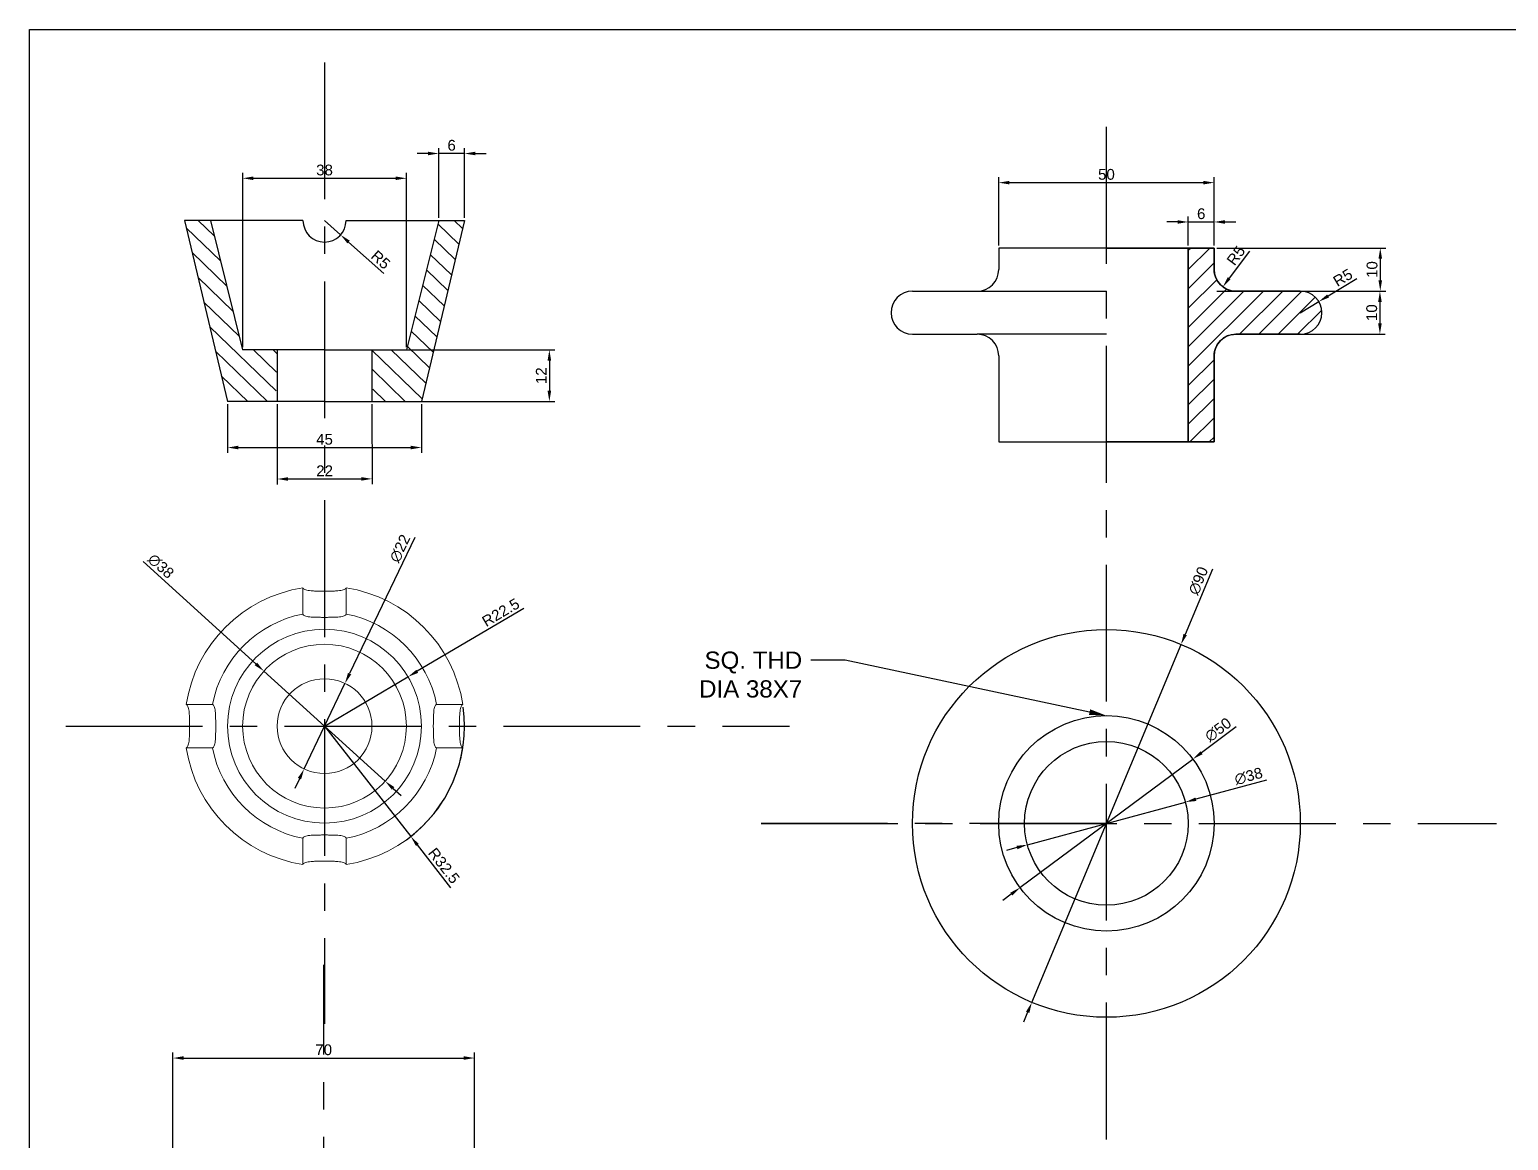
# Model space of a CAD drawing. Header units: millimetres. Extents: x 106 to 1752, y 2210 to 4162.
# Drawn here: x 105.9 to 449.1, y 3903.9 to 4161.7 of the extents above; entities that cross this region are included whole.
import ezdxf
from ezdxf import colors
from ezdxf.entities.mleader import LeaderData, LeaderLine
from ezdxf.math import Vec2, Vec3

# ---------------------------------------------------------------- set-up
doc = ezdxf.new("R2010")
doc.units = ezdxf.units.MM
doc.linetypes.add('CENTER', pattern=[50.8, 31.75, -6.35, 6.35, -6.35])
for name, color, linetype in [('centre', 30, 'CENTER'), ('DIM', 8, 'Continuous'), ('Hatch', 254, 'Continuous')]:
    doc.layers.add(name, color=color, linetype=linetype)
doc.styles.get("Standard").update_dxf_attribs({"font": 'arial.ttf'})
doc.dimstyles.new('ISO-25', dxfattribs={"dimtxt": 2.5, "dimasz": 2.5, "dimexe": 1.25, "dimexo": 0.625, "dimtad": 1, "dimdsep": 46, "dimtxsty": 'Standard', "dimcen": 2.5, "dimadec": 0, "dimazin": 0, "dimtfac": 1, "dimtmove": 0, "dimatfit": 3, "dimfxl": 1, "dimarcsym": 0})

# ---------------------------------------------------------------- blocks, each defined once
blk = doc.blocks.new('*D10')
at = {"layer": 'Defpoints', "color": 0, "transparency": 16777216}
for p in [(385.84, 4105.96), (382.85, 4101.95)]:
    blk.add_point(p, dxfattribs=at)
at = {"layer": 'DIM', "color": 0, "lineweight": -2, "transparency": 16777216}
blk.add_line((389.01, 4110.21), (384.35, 4103.95), dxfattribs=at)
at = {"layer": 'DIM', "color": 0, "transparency": 16777216}
blk.add_solid([(384.01, 4104.2), (384.68, 4103.7), (382.85, 4101.95)], dxfattribs=at)
at = {"layer": 'DIM', "color": 0, "transparency": 16777216, "insert": (385.91, 4109.21), "char_height": 2.5, "attachment_point": 5, "rotation": 53.3102}
blk.add_mtext('R5', dxfattribs=at)
blk = doc.blocks.new('*D11')
at = {"layer": 'Defpoints', "color": 0, "transparency": 16777216}
for p in [(405.13, 4098.53), (400.84, 4095.96)]:
    blk.add_point(p, dxfattribs=at)
at = {"layer": 'DIM', "color": 0, "lineweight": -2, "transparency": 16777216}
for p, q in [((413.96, 4103.82), (407.27, 4099.81)), ((400.84, 4095.96), (405.13, 4098.53))]:
    blk.add_line(p, q, dxfattribs=at)
at = {"layer": 'DIM', "color": 0, "transparency": 16777216}
blk.add_solid([(407.06, 4100.17), (407.49, 4099.46), (405.13, 4098.53)], dxfattribs=at)
at = {"layer": 'DIM', "color": 0, "transparency": 16777216, "insert": (410.72, 4104.09), "char_height": 2.5, "attachment_point": 5, "rotation": 30.9492}
blk.add_mtext('R5', dxfattribs=at)
blk = doc.blocks.new('*D12')
at = {"layer": 'Defpoints', "color": 0, "transparency": 16777216}
for p in [(380.84, 4126.13), (330.84, 4110.96), (380.84, 4110.96)]:
    blk.add_point(p, dxfattribs=at)
at = {"layer": 'DIM', "color": 0, "lineweight": -2, "transparency": 16777216}
for p, q in [((330.84, 4111.58), (330.84, 4127.38)), ((333.34, 4126.13), (378.34, 4126.13)), ((380.84, 4111.58), (380.84, 4127.38))]:
    blk.add_line(p, q, dxfattribs=at)
at = {"layer": 'DIM', "color": 0, "transparency": 16777216}
for points in [[(333.34, 4126.55), (333.34, 4125.72), (330.84, 4126.13)], [(378.34, 4126.55), (378.34, 4125.72), (380.84, 4126.13)]]:
    blk.add_solid(points, dxfattribs=at)
at = {"layer": 'DIM', "color": 0, "transparency": 16777216, "insert": (355.84, 4128.04), "char_height": 2.5, "attachment_point": 5}
blk.add_mtext('50', dxfattribs=at)
blk = doc.blocks.new('*D13')
at = {"layer": 'Defpoints', "color": 0, "transparency": 16777216}
for p in [(380.84, 4117.01), (374.84, 4110.96), (380.84, 4110.96)]:
    blk.add_point(p, dxfattribs=at)
at = {"layer": 'DIM', "color": 0, "lineweight": -2, "transparency": 16777216}
for p, q in [((372.34, 4117.01), (369.84, 4117.01)), ((374.84, 4111.58), (374.84, 4118.26)), ((374.84, 4117.01), (380.84, 4117.01)), ((380.84, 4111.58), (380.84, 4118.26)), ((383.34, 4117.01), (385.84, 4117.01))]:
    blk.add_line(p, q, dxfattribs=at)
at = {"layer": 'DIM', "color": 0, "transparency": 16777216}
for points in [[(372.34, 4117.42), (372.34, 4116.59), (374.84, 4117.01)], [(383.34, 4117.42), (383.34, 4116.59), (380.84, 4117.01)]]:
    blk.add_solid(points, dxfattribs=at)
at = {"layer": 'DIM', "color": 0, "transparency": 16777216, "insert": (377.84, 4118.91), "char_height": 2.5, "attachment_point": 5}
blk.add_mtext('6', dxfattribs=at)
blk = doc.blocks.new('*D14')
at = {"layer": 'Defpoints', "color": 0, "transparency": 16777216}
for p in [(380.84, 4110.96), (380.84, 4100.96), (419.4, 4100.96)]:
    blk.add_point(p, dxfattribs=at)
at = {"layer": 'DIM', "color": 0, "lineweight": -2, "transparency": 16777216}
for p, q in [((381.47, 4110.96), (420.65, 4110.96)), ((419.4, 4108.46), (419.4, 4103.46)), ((381.47, 4100.96), (420.65, 4100.96))]:
    blk.add_line(p, q, dxfattribs=at)
at = {"layer": 'DIM', "color": 0, "transparency": 16777216}
for points in [[(418.98, 4108.46), (419.81, 4108.46), (419.4, 4110.96)], [(418.98, 4103.46), (419.81, 4103.46), (419.4, 4100.96)]]:
    blk.add_solid(points, dxfattribs=at)
at = {"layer": 'DIM', "color": 0, "transparency": 16777216, "insert": (417.5, 4105.96), "char_height": 2.5, "attachment_point": 5, "rotation": 90}
blk.add_mtext('10', dxfattribs=at)
blk = doc.blocks.new('*D15')
at = {"layer": 'Defpoints', "color": 0, "transparency": 16777216}
for p in [(385.84, 4100.96), (385.84, 4090.96), (419.32, 4090.96)]:
    blk.add_point(p, dxfattribs=at)
at = {"layer": 'DIM', "color": 0, "lineweight": -2, "transparency": 16777216}
for p, q in [((386.47, 4100.96), (420.57, 4100.96)), ((419.32, 4098.46), (419.32, 4093.46)), ((386.47, 4090.96), (420.57, 4090.96))]:
    blk.add_line(p, q, dxfattribs=at)
at = {"layer": 'DIM', "color": 0, "transparency": 16777216}
for points in [[(418.9, 4098.46), (419.73, 4098.46), (419.32, 4100.96)], [(418.9, 4093.46), (419.73, 4093.46), (419.32, 4090.96)]]:
    blk.add_solid(points, dxfattribs=at)
at = {"layer": 'DIM', "color": 0, "transparency": 16777216, "insert": (417.42, 4095.96), "char_height": 2.5, "attachment_point": 5, "rotation": 90}
blk.add_mtext('10', dxfattribs=at)
blk = doc.blocks.new('*D16')
at = {"layer": 'Defpoints', "color": 0, "transparency": 16777216}
for p in [(373.16, 4018.98), (338.53, 3935.91)]:
    blk.add_point(p, dxfattribs=at)
at = {"layer": 'DIM', "color": 0, "lineweight": -2, "transparency": 16777216}
for p, q in [((380.45, 4036.47), (374.12, 4021.28)), ((338.53, 3935.91), (373.16, 4018.98)), ((337.56, 3933.6), (336.6, 3931.29))]:
    blk.add_line(p, q, dxfattribs=at)
at = {"layer": 'DIM', "color": 0, "transparency": 16777216}
for points in [[(373.74, 4021.44), (374.51, 4021.12), (373.16, 4018.98)], [(337.18, 3933.76), (337.95, 3933.44), (338.53, 3935.91)]]:
    blk.add_solid(points, dxfattribs=at)
at = {"layer": 'DIM', "color": 0, "transparency": 16777216, "insert": (377.18, 4033.75), "char_height": 2.5, "attachment_point": 5, "rotation": 67.368}
blk.add_mtext('∅90', dxfattribs=at)
blk = doc.blocks.new('*D17')
at = {"layer": 'Defpoints', "color": 0, "transparency": 16777216}
for p in [(375.91, 3992.35), (335.78, 3962.53)]:
    blk.add_point(p, dxfattribs=at)
at = {"layer": 'DIM', "color": 0, "lineweight": -2, "transparency": 16777216}
for p, q in [((385.98, 3999.83), (377.92, 3993.84)), ((335.78, 3962.53), (375.91, 3992.35)), ((333.77, 3961.04), (331.76, 3959.55))]:
    blk.add_line(p, q, dxfattribs=at)
at = {"layer": 'DIM', "color": 0, "transparency": 16777216}
for points in [[(377.67, 3994.18), (378.16, 3993.51), (375.91, 3992.35)], [(333.52, 3961.37), (334.02, 3960.71), (335.78, 3962.53)]]:
    blk.add_solid(points, dxfattribs=at)
at = {"layer": 'DIM', "color": 0, "transparency": 16777216, "insert": (381.77, 3999.17), "char_height": 2.5, "attachment_point": 5, "rotation": 36.6152}
blk.add_mtext('∅50', dxfattribs=at)
blk = doc.blocks.new('*D18')
at = {"layer": 'Defpoints', "color": 0, "transparency": 16777216}
for p in [(374.19, 3982.39), (337.5, 3972.49)]:
    blk.add_point(p, dxfattribs=at)
at = {"layer": 'DIM', "color": 0, "lineweight": -2, "transparency": 16777216}
for p, q in [((392.99, 3987.46), (376.6, 3983.04)), ((337.5, 3972.49), (374.19, 3982.39)), ((335.08, 3971.84), (332.67, 3971.19))]:
    blk.add_line(p, q, dxfattribs=at)
at = {"layer": 'DIM', "color": 0, "transparency": 16777216}
for points in [[(376.49, 3983.44), (376.71, 3982.64), (374.19, 3982.39)], [(334.98, 3972.24), (335.19, 3971.44), (337.5, 3972.49)]]:
    blk.add_solid(points, dxfattribs=at)
at = {"layer": 'DIM', "color": 0, "transparency": 16777216, "insert": (388.83, 3988.38), "char_height": 2.5, "attachment_point": 5, "rotation": 15.0981}
blk.add_mtext('∅38', dxfattribs=at)
blk = doc.blocks.new('*D22')
at = {"layer": 'Defpoints', "color": 0, "transparency": 16777216}
for p in [(209.18, 3922.99), (139.18, 3860.59), (209.18, 3860.59)]:
    blk.add_point(p, dxfattribs=at)
at = {"layer": 'DIM', "color": 0, "lineweight": -2, "transparency": 16777216}
for p, q in [((139.18, 3861.22), (139.18, 3924.24)), ((209.18, 3861.22), (209.18, 3924.24)), ((141.68, 3922.99), (206.68, 3922.99))]:
    blk.add_line(p, q, dxfattribs=at)
at = {"layer": 'DIM', "color": 0, "transparency": 16777216}
for points in [[(141.68, 3923.41), (141.68, 3922.58), (139.18, 3922.99)], [(206.68, 3923.41), (206.68, 3922.58), (209.18, 3922.99)]]:
    blk.add_solid(points, dxfattribs=at)
at = {"layer": 'DIM', "color": 0, "transparency": 16777216, "insert": (174.18, 3924.9), "char_height": 2.5, "attachment_point": 5}
blk.add_mtext('70', dxfattribs=at)
blk = doc.blocks.new('*D27')
at = {"layer": 'Defpoints', "color": 0, "transparency": 16777216}
for p in [(185.37, 4087.33), (185.37, 4075.33), (226.55, 4075.33)]:
    blk.add_point(p, dxfattribs=at)
at = {"layer": 'DIM', "color": 0, "lineweight": -2, "transparency": 16777216}
for p, q in [((185.99, 4087.33), (227.8, 4087.33)), ((226.55, 4084.83), (226.55, 4077.83)), ((185.99, 4075.33), (227.8, 4075.33))]:
    blk.add_line(p, q, dxfattribs=at)
at = {"layer": 'DIM', "color": 0, "transparency": 16777216}
for points in [[(226.13, 4084.83), (226.97, 4084.83), (226.55, 4087.33)], [(226.13, 4077.83), (226.97, 4077.83), (226.55, 4075.33)]]:
    blk.add_solid(points, dxfattribs=at)
at = {"layer": 'DIM', "color": 0, "transparency": 16777216, "insert": (224.67, 4081.33), "char_height": 2.5, "attachment_point": 5, "rotation": 90}
blk.add_mtext('12', dxfattribs=at)
blk = doc.blocks.new('*D28')
at = {"layer": 'Defpoints', "color": 0, "transparency": 16777216}
for p in [(151.87, 4075.35), (196.87, 4075.35), (196.87, 4064.66)]:
    blk.add_point(p, dxfattribs=at)
at = {"layer": 'DIM', "color": 0, "lineweight": -2, "transparency": 16777216}
for p, q in [((151.87, 4074.73), (151.87, 4063.41)), ((196.87, 4074.73), (196.87, 4063.41)), ((154.37, 4064.66), (194.37, 4064.66))]:
    blk.add_line(p, q, dxfattribs=at)
at = {"layer": 'DIM', "color": 0, "transparency": 16777216}
for points in [[(154.37, 4065.08), (154.37, 4064.25), (151.87, 4064.66)], [(194.37, 4065.08), (194.37, 4064.25), (196.87, 4064.66)]]:
    blk.add_solid(points, dxfattribs=at)
at = {"layer": 'DIM', "color": 0, "transparency": 16777216, "insert": (174.37, 4066.56), "char_height": 2.5, "attachment_point": 5}
blk.add_mtext('45', dxfattribs=at)
blk = doc.blocks.new('*D29')
at = {"layer": 'Defpoints', "color": 0, "transparency": 16777216}
for p in [(163.37, 4075.33), (185.37, 4075.35), (185.39, 4057.39)]:
    blk.add_point(p, dxfattribs=at)
at = {"layer": 'DIM', "color": 0, "lineweight": -2, "transparency": 16777216}
for p, q in [((163.37, 4074.7), (163.39, 4056.11)), ((185.37, 4074.73), (185.39, 4056.14)), ((165.89, 4057.37), (182.89, 4057.39))]:
    blk.add_line(p, q, dxfattribs=at)
at = {"layer": 'DIM', "color": 0, "transparency": 16777216}
for points in [[(165.89, 4057.78), (165.89, 4056.95), (163.39, 4057.36)], [(182.89, 4057.8), (182.89, 4056.97), (185.39, 4057.39)]]:
    blk.add_solid(points, dxfattribs=at)
at = {"layer": 'DIM', "color": 0, "transparency": 16777216, "insert": (174.39, 4059.26), "char_height": 2.5, "attachment_point": 5, "rotation": 0.0662}
blk.add_mtext('22', dxfattribs=at)
blk = doc.blocks.new('*D34')
at = {"layer": 'Defpoints', "color": 0, "transparency": 16777216}
for p in [(193.37, 4127.14), (155.37, 4087.31), (193.37, 4087.33)]:
    blk.add_point(p, dxfattribs=at)
at = {"layer": 'DIM', "color": 0, "lineweight": -2, "transparency": 16777216}
for p, q in [((155.37, 4087.93), (155.37, 4128.39)), ((157.87, 4127.14), (190.87, 4127.14)), ((193.37, 4087.95), (193.37, 4128.39))]:
    blk.add_line(p, q, dxfattribs=at)
at = {"layer": 'DIM', "color": 0, "transparency": 16777216}
for points in [[(157.87, 4127.56), (157.87, 4126.73), (155.37, 4127.14)], [(190.87, 4127.56), (190.87, 4126.73), (193.37, 4127.14)]]:
    blk.add_solid(points, dxfattribs=at)
at = {"layer": 'DIM', "color": 0, "transparency": 16777216, "insert": (174.37, 4129.05), "char_height": 2.5, "attachment_point": 5}
blk.add_mtext('38', dxfattribs=at)
blk = doc.blocks.new('*D35')
at = {"layer": 'Defpoints', "color": 0, "transparency": 16777216}
for p in [(174.37, 4117.35), (178.1, 4114.02)]:
    blk.add_point(p, dxfattribs=at)
at = {"layer": 'DIM', "color": 0, "lineweight": -2, "transparency": 16777216}
for p, q in [((174.37, 4117.35), (178.1, 4114.02)), ((188.12, 4105.05), (179.96, 4112.35))]:
    blk.add_line(p, q, dxfattribs=at)
at = {"layer": 'DIM', "color": 0, "transparency": 16777216}
blk.add_solid([(180.24, 4112.66), (179.68, 4112.04), (178.1, 4114.02)], dxfattribs=at)
at = {"layer": 'DIM', "color": 0, "transparency": 16777216, "insert": (187.41, 4108.23), "char_height": 2.5, "attachment_point": 5, "rotation": 318.1904}
blk.add_mtext('R5', dxfattribs=at)
blk = doc.blocks.new('*D36')
at = {"layer": 'Defpoints', "color": 0, "transparency": 16777216}
for p in [(200.87, 4132.89), (200.87, 4117.35), (206.87, 4117.35)]:
    blk.add_point(p, dxfattribs=at)
at = {"layer": 'DIM', "color": 0, "lineweight": -2, "transparency": 16777216}
for p, q in [((198.37, 4132.89), (195.87, 4132.89)), ((200.87, 4117.98), (200.87, 4134.14)), ((206.87, 4132.89), (200.87, 4132.89)), ((206.87, 4117.98), (206.87, 4134.14)), ((209.37, 4132.89), (211.87, 4132.89))]:
    blk.add_line(p, q, dxfattribs=at)
at = {"layer": 'DIM', "color": 0, "transparency": 16777216}
for points in [[(198.37, 4133.31), (198.37, 4132.48), (200.87, 4132.89)], [(209.37, 4133.31), (209.37, 4132.48), (206.87, 4132.89)]]:
    blk.add_solid(points, dxfattribs=at)
at = {"layer": 'DIM', "color": 0, "transparency": 16777216, "insert": (203.87, 4134.79), "char_height": 2.5, "attachment_point": 5}
blk.add_mtext('6', dxfattribs=at)
blk = doc.blocks.new('*D37')
at = {"layer": 'Defpoints', "color": 0, "transparency": 16777216}
for p in [(193.74, 4011.45), (174.37, 4000.01)]:
    blk.add_point(p, dxfattribs=at)
at = {"layer": 'DIM', "color": 0, "lineweight": -2, "transparency": 16777216}
for p, q in [((220.61, 4027.33), (195.89, 4012.73)), ((174.37, 4000.01), (193.74, 4011.45))]:
    blk.add_line(p, q, dxfattribs=at)
at = {"layer": 'DIM', "color": 0, "transparency": 16777216}
blk.add_solid([(195.68, 4013.08), (196.1, 4012.37), (193.74, 4011.45)], dxfattribs=at)
at = {"layer": 'DIM', "color": 0, "transparency": 16777216, "insert": (215.27, 4026.39), "char_height": 2.5, "attachment_point": 5, "rotation": 30.5837}
blk.add_mtext('R22.5', dxfattribs=at)
blk = doc.blocks.new('*D38')
at = {"layer": 'Defpoints', "color": 0, "transparency": 16777216}
for p in [(174.37, 4000.01), (194.39, 3974.4)]:
    blk.add_point(p, dxfattribs=at)
at = {"layer": 'DIM', "color": 0, "lineweight": -2, "transparency": 16777216}
for p, q in [((174.37, 4000.01), (194.39, 3974.4)), ((203.72, 3962.46), (195.93, 3972.43))]:
    blk.add_line(p, q, dxfattribs=at)
blk.add_arc((174.37, 4000.01), 32.5, 305.8145, 7.748, dxfattribs=at)
at = {"layer": 'DIM', "color": 0, "transparency": 16777216}
blk.add_solid([(196.25, 3972.69), (195.6, 3972.18), (194.39, 3974.4)], dxfattribs=at)
at = {"layer": 'DIM', "color": 0, "transparency": 16777216, "insert": (202.09, 3967.63), "char_height": 2.5, "attachment_point": 5, "rotation": 308.0182}
blk.add_mtext('R32.5', dxfattribs=at)
blk = doc.blocks.new('*D39')
at = {"layer": 'Defpoints', "color": 0, "transparency": 16777216}
for p in [(179.11, 4009.93), (169.63, 3990.08)]:
    blk.add_point(p, dxfattribs=at)
at = {"layer": 'DIM', "color": 0, "lineweight": -2, "transparency": 16777216}
for p, q in [((195.29, 4043.79), (180.19, 4012.19)), ((169.63, 3990.08), (179.11, 4009.93)), ((168.55, 3987.82), (167.47, 3985.57))]:
    blk.add_line(p, q, dxfattribs=at)
at = {"layer": 'DIM', "color": 0, "transparency": 16777216}
for points in [[(179.81, 4012.37), (180.57, 4012.01), (179.11, 4009.93)], [(168.17, 3988), (168.93, 3987.65), (169.63, 3990.08)]]:
    blk.add_solid(points, dxfattribs=at)
at = {"layer": 'DIM', "color": 0, "transparency": 16777216, "insert": (191.89, 4041.25), "char_height": 2.5, "attachment_point": 5, "rotation": 64.4628}
blk.add_mtext('∅22', dxfattribs=at)
blk = doc.blocks.new('*D40')
at = {"layer": 'Defpoints', "color": 0, "transparency": 16777216}
for p in [(160.3, 4012.77), (188.44, 3987.24)]:
    blk.add_point(p, dxfattribs=at)
at = {"layer": 'DIM', "color": 0, "lineweight": -2, "transparency": 16777216}
for p, q in [((132.26, 4038.2), (158.44, 4014.45)), ((188.44, 3987.24), (160.3, 4012.77)), ((190.29, 3985.56), (192.15, 3983.88))]:
    blk.add_line(p, q, dxfattribs=at)
at = {"layer": 'DIM', "color": 0, "transparency": 16777216}
for points in [[(158.72, 4014.76), (158.16, 4014.14), (160.3, 4012.77)], [(190.57, 3985.87), (190.01, 3985.25), (188.44, 3987.24)]]:
    blk.add_solid(points, dxfattribs=at)
at = {"layer": 'DIM', "color": 0, "transparency": 16777216, "insert": (136.38, 4037.13), "char_height": 2.5, "attachment_point": 5, "rotation": 317.7892}
blk.add_mtext('∅38', dxfattribs=at)

msp = doc.modelspace()

# ---------------------------------------------------------------- hatches: boundary and pattern name
at = {"transparency": 33554687}
h = msp.add_hatch(dxfattribs=at)
h.set_pattern_fill('ANSI31', color=256, angle=91)
h.set_pattern_definition([(136, (-498.325, 205.713), (-2.2055403, -2.2839039), [])])
h.paths.add_polyline_path([(206.869, 4117.352), (200.869, 4117.352), (193.369, 4087.308), (185.369, 4087.326), (185.619, 4075.352), (196.869, 4075.352)])
h.paths.add_polyline_path([(163.368, 4087.326), (155.369, 4087.308), (147.869, 4117.352), (141.869, 4117.352), (151.869, 4075.352), (163.119, 4075.352)])
at = {"layer": 'Hatch'}
h = msp.add_hatch(dxfattribs=at)
h.set_pattern_fill('ANSI31', color=256)
h.set_pattern_definition([(45, (-894.1285, 210.2963), (-2.245064, 2.245064), [])])
h.paths.add_polyline_path([(374.842, 4065.956), (380.842, 4065.956), (380.842, 4085.956, -0.4142136), (385.842, 4090.956), (400.842, 4090.956, 1), (400.842, 4100.956), (385.842, 4100.956, -0.4142136), (380.842, 4105.956), (380.842, 4110.956), (374.842, 4110.956)])

# ---------------------------------------------------------------- linework, layer by layer
for p, q in [((169.369, 4117.352), (141.869, 4117.352)), ((141.869, 4117.352), (151.869, 4075.352)), ((147.869, 4117.352), (155.369, 4087.308)), ((179.369, 4117.352), (206.869, 4117.352)), ((200.869, 4117.352), (193.369, 4087.308)), ((206.869, 4117.352), (196.869, 4075.352)), ((355.842, 4110.956), (330.842, 4110.956)), ((330.842, 4110.956), (330.842, 4105.956)), ((355.842, 4110.956), (330.842, 4110.956)), ((355.842, 4110.956), (380.842, 4110.956)), ((355.842, 4110.956), (380.842, 4110.956)), ((374.842, 4110.956), (374.842, 4065.956)), ((380.842, 4110.956), (380.842, 4105.956)), ((310.842, 4100.956), (325.842, 4100.956)), ((310.842, 4100.956), (355.842, 4100.956)), ((400.842, 4100.956), (385.842, 4100.956)), ((400.842, 4100.956), (385.842, 4100.956)), ((310.842, 4090.956), (325.842, 4090.956)), ((355.842, 4090.956), (325.842, 4090.956)), ((400.842, 4090.956), (385.842, 4090.956)), ((174.369, 4087.352), (155.369, 4087.308)), ((163.369, 4087.326), (163.369, 4075.326)), ((174.369, 4087.352), (193.369, 4087.308)), ((185.369, 4087.326), (185.369, 4075.326)), ((330.842, 4085.956), (330.842, 4065.956)), ((380.842, 4085.956), (380.842, 4065.956)), ((174.369, 4075.352), (151.869, 4075.352)), ((174.369, 4075.352), (196.869, 4075.352)), ((330.842, 4065.956), (355.842, 4065.956)), ((380.842, 4065.956), (355.842, 4065.956))]:
    msp.add_line(p, q)
at = {"color": 0, "linetype": 'Continuous', "lineweight": 0}
for p, q in [((169.369, 4026.03), (169.369, 4032.119)), ((179.369, 4032.119), (179.369, 4026.03)), ((142.256, 4005.006), (148.345, 4005.006)), ((200.393, 4005.006), (206.482, 4005.006)), ((148.345, 3995.006), (142.256, 3995.006)), ((206.482, 3995.006), (200.393, 3995.006)), ((169.369, 3967.893), (169.369, 3973.982)), ((179.369, 3973.982), (179.369, 3967.893))]:
    msp.add_line(p, q, dxfattribs=at)
msp.add_lwpolyline([(105.914, 4161.653), (864.592, 4161.653), (864.592, 3618.976), (105.914, 3618.976)], close=True)
msp.add_lwpolyline([(400.842, 4100.956), (385.842, 4100.956, -0.4142136), (380.842, 4105.956), (380.842, 4110.956), (374.842, 4110.956), (374.842, 4065.956), (380.842, 4065.956), (380.842, 4085.956, -0.4142136), (385.842, 4090.956), (400.842, 4090.956, 1)], format="xyb", close=True)
for radius in [22.5, 19, 11]:
    msp.add_circle((174.369, 4000.006), radius, dxfattribs=at)
for radius in [45, 25, 19]:
    msp.add_circle((355.842, 3977.442), radius)
for centre, start, end in [((174.369, 4117.352), 180, 270), ((174.369, 4117.352), 270, 0), ((325.842, 4105.956), 270, 0), ((385.842, 4105.956), 180, 270), ((310.842, 4095.956), 90, 270), ((400.842, 4095.956), 270, 90), ((325.842, 4085.956), 0, 90), ((385.842, 4085.956), 90, 180)]:
    msp.add_arc(centre, 5, start, end)
for radius, start, end in [(32.5, 98.84988, 171.15012), (32.5, 8.84988, 81.15012), (26.5, 100.87572, 169.12428), (26.5, 10.87572, 79.12428), (32.5, 188.84988, 261.15012), (26.5, 190.87572, 259.12428), (26.5, 280.87572, 349.12428), (32.5, 278.84988, 351.15012)]:
    msp.add_arc((174.369, 4000.006), radius, start, end, dxfattribs=at)
for points, knots in [([(169.369, 4032.119), (169.369, 4032.104), (169.37, 4032.09), (169.384, 4032.004), (169.423, 4031.935), (169.566, 4031.806), (169.669, 4031.747), (169.934, 4031.642), (170.097, 4031.595), (170.471, 4031.517), (170.682, 4031.484), (171.125, 4031.431), (171.372, 4031.408), (171.909, 4031.371), (172.199, 4031.357), (172.802, 4031.335), (173.116, 4031.327), (173.747, 4031.318), (174.063, 4031.315), (174.675, 4031.315), (174.992, 4031.318), (175.622, 4031.327), (175.936, 4031.335), (176.539, 4031.357), (176.829, 4031.371), (177.366, 4031.408), (177.614, 4031.431), (178.057, 4031.484), (178.268, 4031.517), (178.641, 4031.595), (178.804, 4031.642), (179.07, 4031.747), (179.173, 4031.806), (179.315, 4031.935), (179.355, 4032.004), (179.368, 4032.09), (179.369, 4032.104), (179.369, 4032.119)], [5.4634408, 5.4634408, 5.4634408, 5.4634408, 5.649813, 5.649813, 6.5834999, 6.5834999, 7.5171868, 7.5171868, 8.4508737, 8.4508737, 9.3845606, 9.3845606, 10.3023539, 10.3023539, 11.2201472, 11.2201472, 12.1379406, 12.1379406, 13.0557339, 13.0557339, 13.9735272, 13.9735272, 14.8913205, 14.8913205, 15.8091138, 15.8091138, 16.7269071, 16.7269071, 17.660594, 17.660594, 18.594281, 18.594281, 19.5279679, 19.5279679, 20.4616548, 20.4616548, 20.648027, 20.648027, 20.648027, 20.648027]), ([(179.369, 4026.03), (179.369, 4026.01), (179.367, 4025.99), (179.35, 4025.898), (179.308, 4025.827), (179.161, 4025.698), (179.056, 4025.639), (178.788, 4025.537), (178.624, 4025.493), (178.25, 4025.421), (178.04, 4025.392), (177.597, 4025.346), (177.35, 4025.327), (176.815, 4025.298), (176.527, 4025.287), (175.927, 4025.271), (175.614, 4025.266), (174.988, 4025.259), (174.673, 4025.258), (174.065, 4025.258), (173.751, 4025.259), (173.124, 4025.266), (172.812, 4025.271), (172.212, 4025.287), (171.923, 4025.298), (171.388, 4025.327), (171.142, 4025.346), (170.699, 4025.392), (170.489, 4025.421), (170.114, 4025.493), (169.951, 4025.537), (169.682, 4025.639), (169.578, 4025.698), (169.431, 4025.827), (169.389, 4025.898), (169.371, 4025.99), (169.369, 4026.01), (169.369, 4026.03)], [5.2997001, 5.2997001, 5.2997001, 5.2997001, 5.5392735, 5.5392735, 6.4656181, 6.4656181, 7.3919628, 7.3919628, 8.3183074, 8.3183074, 9.2446521, 9.2446521, 10.1563063, 10.1563063, 11.0679605, 11.0679605, 11.9796147, 11.9796147, 12.8912689, 12.8912689, 13.8029231, 13.8029231, 14.7145773, 14.7145773, 15.6262315, 15.6262315, 16.5378857, 16.5378857, 17.4642303, 17.4642303, 18.390575, 18.390575, 19.3169196, 19.3169196, 20.2432642, 20.2432642, 20.4828377, 20.4828377, 20.4828377, 20.4828377]), ([(142.256, 3995.006), (142.271, 3995.006), (142.286, 3995.007), (142.371, 3995.02), (142.44, 3995.06), (142.569, 3995.202), (142.628, 3995.305), (142.734, 3995.571), (142.78, 3995.734), (142.858, 3996.108), (142.891, 3996.318), (142.944, 3996.762), (142.967, 3997.009), (143.004, 3997.546), (143.018, 3997.836), (143.04, 3998.439), (143.048, 3998.753), (143.058, 3999.383), (143.06, 3999.7), (143.06, 4000.312), (143.058, 4000.628), (143.048, 4001.259), (143.04, 4001.573), (143.018, 4002.176), (143.004, 4002.466), (142.967, 4003.003), (142.944, 4003.25), (142.891, 4003.694), (142.858, 4003.904), (142.78, 4004.278), (142.734, 4004.441), (142.628, 4004.707), (142.569, 4004.81), (142.44, 4004.952), (142.371, 4004.991), (142.286, 4005.005), (142.271, 4005.006), (142.256, 4005.006)], [5.4634408, 5.4634408, 5.4634408, 5.4634408, 5.649813, 5.649813, 6.5834999, 6.5834999, 7.5171868, 7.5171868, 8.4508737, 8.4508737, 9.3845606, 9.3845606, 10.3023539, 10.3023539, 11.2201472, 11.2201472, 12.1379406, 12.1379406, 13.0557339, 13.0557339, 13.9735272, 13.9735272, 14.8913205, 14.8913205, 15.8091138, 15.8091138, 16.7269071, 16.7269071, 17.660594, 17.660594, 18.594281, 18.594281, 19.5279679, 19.5279679, 20.4616548, 20.4616548, 20.648027, 20.648027, 20.648027, 20.648027]), ([(148.345, 4005.006), (148.365, 4005.006), (148.385, 4005.004), (148.478, 4004.986), (148.548, 4004.944), (148.678, 4004.797), (148.736, 4004.693), (148.838, 4004.425), (148.882, 4004.261), (148.954, 4003.887), (148.983, 4003.676), (149.029, 4003.234), (149.048, 4002.987), (149.077, 4002.452), (149.088, 4002.163), (149.104, 4001.563), (149.11, 4001.251), (149.116, 4000.624), (149.117, 4000.31), (149.117, 3999.702), (149.116, 3999.387), (149.11, 3998.761), (149.104, 3998.449), (149.088, 3997.848), (149.077, 3997.56), (149.048, 3997.025), (149.029, 3996.778), (148.983, 3996.336), (148.954, 3996.125), (148.882, 3995.751), (148.838, 3995.587), (148.736, 3995.319), (148.678, 3995.214), (148.548, 3995.068), (148.478, 3995.026), (148.385, 3995.008), (148.365, 3995.006), (148.345, 3995.006)], [5.2997001, 5.2997001, 5.2997001, 5.2997001, 5.5392735, 5.5392735, 6.4656181, 6.4656181, 7.3919628, 7.3919628, 8.3183074, 8.3183074, 9.2446521, 9.2446521, 10.1563063, 10.1563063, 11.0679605, 11.0679605, 11.9796147, 11.9796147, 12.8912689, 12.8912689, 13.8029231, 13.8029231, 14.7145773, 14.7145773, 15.6262315, 15.6262315, 16.5378857, 16.5378857, 17.4642303, 17.4642303, 18.390575, 18.390575, 19.3169196, 19.3169196, 20.2432642, 20.2432642, 20.4828377, 20.4828377, 20.4828377, 20.4828377]), ([(200.393, 3995.006), (200.373, 3995.006), (200.354, 3995.008), (200.261, 3995.026), (200.19, 3995.068), (200.061, 3995.214), (200.002, 3995.319), (199.9, 3995.587), (199.857, 3995.751), (199.784, 3996.125), (199.755, 3996.336), (199.709, 3996.778), (199.691, 3997.025), (199.661, 3997.56), (199.65, 3997.848), (199.634, 3998.449), (199.629, 3998.761), (199.623, 3999.387), (199.621, 3999.702), (199.621, 4000.31), (199.623, 4000.624), (199.629, 4001.251), (199.634, 4001.563), (199.65, 4002.163), (199.661, 4002.452), (199.691, 4002.987), (199.709, 4003.234), (199.755, 4003.676), (199.784, 4003.887), (199.857, 4004.261), (199.9, 4004.425), (200.002, 4004.693), (200.061, 4004.797), (200.19, 4004.944), (200.261, 4004.986), (200.354, 4005.004), (200.373, 4005.006), (200.393, 4005.006)], [5.2997001, 5.2997001, 5.2997001, 5.2997001, 5.5392735, 5.5392735, 6.4656181, 6.4656181, 7.3919628, 7.3919628, 8.3183074, 8.3183074, 9.2446521, 9.2446521, 10.1563063, 10.1563063, 11.0679605, 11.0679605, 11.9796147, 11.9796147, 12.8912689, 12.8912689, 13.8029231, 13.8029231, 14.7145773, 14.7145773, 15.6262315, 15.6262315, 16.5378857, 16.5378857, 17.4642303, 17.4642303, 18.390575, 18.390575, 19.3169196, 19.3169196, 20.2432642, 20.2432642, 20.4828377, 20.4828377, 20.4828377, 20.4828377]), ([(206.482, 4005.006), (206.468, 4005.006), (206.453, 4005.005), (206.368, 4004.991), (206.298, 4004.952), (206.17, 4004.81), (206.11, 4004.707), (206.005, 4004.441), (205.959, 4004.278), (205.88, 4003.904), (205.847, 4003.694), (205.794, 4003.25), (205.772, 4003.003), (205.735, 4002.466), (205.72, 4002.176), (205.698, 4001.573), (205.691, 4001.259), (205.681, 4000.628), (205.679, 4000.312), (205.679, 3999.7), (205.681, 3999.383), (205.691, 3998.753), (205.698, 3998.439), (205.72, 3997.836), (205.735, 3997.546), (205.772, 3997.009), (205.794, 3996.762), (205.847, 3996.318), (205.88, 3996.108), (205.959, 3995.734), (206.005, 3995.571), (206.11, 3995.305), (206.17, 3995.202), (206.298, 3995.06), (206.368, 3995.02), (206.453, 3995.007), (206.468, 3995.006), (206.482, 3995.006)], [5.4634408, 5.4634408, 5.4634408, 5.4634408, 5.649813, 5.649813, 6.5834999, 6.5834999, 7.5171868, 7.5171868, 8.4508737, 8.4508737, 9.3845606, 9.3845606, 10.3023539, 10.3023539, 11.2201472, 11.2201472, 12.1379406, 12.1379406, 13.0557339, 13.0557339, 13.9735272, 13.9735272, 14.8913205, 14.8913205, 15.8091138, 15.8091138, 16.7269071, 16.7269071, 17.660594, 17.660594, 18.594281, 18.594281, 19.5279679, 19.5279679, 20.4616548, 20.4616548, 20.648027, 20.648027, 20.648027, 20.648027]), ([(169.369, 3973.982), (169.369, 3974.002), (169.371, 3974.022), (169.389, 3974.114), (169.431, 3974.185), (169.578, 3974.314), (169.682, 3974.373), (169.951, 3974.475), (170.114, 3974.518), (170.489, 3974.591), (170.699, 3974.62), (171.142, 3974.666), (171.388, 3974.685), (171.923, 3974.714), (172.212, 3974.725), (172.812, 3974.741), (173.124, 3974.746), (173.751, 3974.753), (174.065, 3974.754), (174.673, 3974.754), (174.988, 3974.753), (175.614, 3974.746), (175.927, 3974.741), (176.527, 3974.725), (176.815, 3974.714), (177.35, 3974.685), (177.597, 3974.666), (178.04, 3974.62), (178.25, 3974.591), (178.624, 3974.518), (178.788, 3974.475), (179.056, 3974.373), (179.161, 3974.314), (179.308, 3974.185), (179.35, 3974.114), (179.367, 3974.022), (179.369, 3974.002), (179.369, 3973.982)], [5.2997001, 5.2997001, 5.2997001, 5.2997001, 5.5392735, 5.5392735, 6.4656181, 6.4656181, 7.3919628, 7.3919628, 8.3183074, 8.3183074, 9.2446521, 9.2446521, 10.1563063, 10.1563063, 11.0679605, 11.0679605, 11.9796147, 11.9796147, 12.8912689, 12.8912689, 13.8029231, 13.8029231, 14.7145773, 14.7145773, 15.6262315, 15.6262315, 16.5378857, 16.5378857, 17.4642303, 17.4642303, 18.390575, 18.390575, 19.3169196, 19.3169196, 20.2432642, 20.2432642, 20.4828377, 20.4828377, 20.4828377, 20.4828377]), ([(179.369, 3967.893), (179.369, 3967.908), (179.368, 3967.922), (179.355, 3968.008), (179.315, 3968.077), (179.173, 3968.206), (179.07, 3968.265), (178.804, 3968.37), (178.641, 3968.416), (178.268, 3968.495), (178.057, 3968.528), (177.614, 3968.581), (177.366, 3968.603), (176.829, 3968.64), (176.539, 3968.655), (175.936, 3968.677), (175.622, 3968.684), (174.992, 3968.694), (174.675, 3968.696), (174.063, 3968.696), (173.747, 3968.694), (173.116, 3968.684), (172.802, 3968.677), (172.199, 3968.655), (171.909, 3968.64), (171.372, 3968.603), (171.125, 3968.581), (170.682, 3968.528), (170.471, 3968.495), (170.097, 3968.416), (169.934, 3968.37), (169.669, 3968.265), (169.566, 3968.206), (169.423, 3968.077), (169.384, 3968.008), (169.37, 3967.922), (169.369, 3967.908), (169.369, 3967.893)], [5.4634408, 5.4634408, 5.4634408, 5.4634408, 5.649813, 5.649813, 6.5834999, 6.5834999, 7.5171868, 7.5171868, 8.4508737, 8.4508737, 9.3845606, 9.3845606, 10.3023539, 10.3023539, 11.2201472, 11.2201472, 12.1379406, 12.1379406, 13.0557339, 13.0557339, 13.9735272, 13.9735272, 14.8913205, 14.8913205, 15.8091138, 15.8091138, 16.7269071, 16.7269071, 17.660594, 17.660594, 18.594281, 18.594281, 19.5279679, 19.5279679, 20.4616548, 20.4616548, 20.648027, 20.648027, 20.648027, 20.648027])]:
    msp.add_open_spline(points, degree=3, knots=knots, dxfattribs=at)
at = {"layer": 'centre'}
for p, q in [((174.369, 4154.028), (174.369, 3930.91)), ((355.842, 3904.101), (355.842, 4140.784)), ((114.308, 4000.006), (282.246, 4000.006)), ((355.842, 3977.442), (275.704, 3977.442)), ((275.704, 3977.442), (446.367, 3977.442)), ((174.18, 3618.976), (174.18, 3944.622))]:
    msp.add_line(p, q, dxfattribs=at)
at = {"layer": 'Hatch'}
for p, q in [((374.842, 4110.956), (355.842, 4110.956)), ((374.842, 4065.956), (374.842, 4110.956)), ((355.842, 4065.956), (374.842, 4065.956))]:
    msp.add_line(p, q, dxfattribs=at)
msp.add_lwpolyline([(400.842, 4100.956), (385.842, 4100.956, -0.4142136), (380.842, 4105.956), (380.842, 4110.956), (374.842, 4110.956), (374.842, 4065.956), (380.842, 4065.956), (380.842, 4085.956, -0.4142136), (385.842, 4090.956), (400.842, 4090.956, 1)], format="xyb", close=True, dxfattribs=at)
msp.add_lwpolyline([(400.842, 4100.956), (385.842, 4100.956, -0.4142136), (380.842, 4105.956), (380.842, 4110.956), (374.842, 4110.956), (374.842, 4065.956), (380.842, 4065.956), (380.842, 4085.956, -0.4142136), (385.842, 4090.956), (400.842, 4090.956, 1)], format="xyb", close=True, dxfattribs=at)
msp.add_lwpolyline([(400.842, 4100.956), (385.842, 4100.956, -0.4142136), (380.842, 4105.956), (380.842, 4110.956), (374.842, 4110.956), (374.842, 4065.956), (380.842, 4065.956), (380.842, 4085.956, -0.4142136), (385.842, 4090.956), (400.842, 4090.956, 1)], format="xyb", close=True, dxfattribs=at)

# ---------------------------------------------------------------- dimensions: what is measured, and where the dimension line sits
at = {"layer": 'DIM'}
for base, p1, p2, picture, middle in [((200.869, 4132.892), (206.869, 4117.352), (200.869, 4117.352), '*D36', (203.869, 4134.793)), ((193.3739, 4127.143), (155.3694, 4087.308), (193.3739, 4087.3265), '*D34', (174.3716, 4129.0453)), ((380.842, 4126.134), (330.842, 4110.956), (380.842, 4110.956), '*D12', (355.842, 4128.036)), ((380.842, 4117.006), (374.842, 4110.956), (380.842, 4110.956), '*D13', (377.842, 4118.908)), ((196.869, 4064.665), (151.869, 4075.352), (196.869, 4075.352), '*D28', (174.369, 4066.561)), ((209.18, 3922.995), (139.18, 3860.594), (209.18, 3860.594), '*D22', (174.18, 3924.896))]:
    dim = msp.add_linear_dim(base=base, p1=p1, p2=p2, dimstyle='ISO-25', dxfattribs=at)
    dim.commit()
    dim.dimension.update_dxf_attribs({"geometry": picture, "text_midpoint": middle})
for center, mpoint, picture, middle in [((174.369, 4117.352), (178.096, 4114.019), '*D35', (186.143, 4106.822)), ((385.842, 4105.956), (382.855, 4101.946), '*D10', (387.426, 4108.081)), ((174.369, 4000.006), (193.739, 4011.454), '*D37', (216.236, 4024.75))]:
    dim = msp.add_radius_dim(center=center, mpoint=mpoint, dimstyle='ISO-25', dxfattribs=at)
    dim.commit()
    dim.dimension.update_dxf_attribs({"geometry": picture, "text_midpoint": middle, "dimtype": 164})
for base, p1, p2, picture, middle in [((419.398, 4100.956), (380.842, 4110.956), (380.842, 4100.956), '*D14', (417.496, 4105.956)), ((419.317, 4090.956), (385.842, 4100.956), (385.842, 4090.956), '*D15', (417.415, 4095.956)), ((226.549, 4075.326), (185.369, 4087.326), (185.369, 4075.326), '*D27', (224.669, 4081.326))]:
    dim = msp.add_linear_dim(base=base, p1=p1, p2=p2, angle=90, dimstyle='ISO-25', dxfattribs=at)
    dim.commit()
    dim.dimension.update_dxf_attribs({"geometry": picture, "text_midpoint": middle})
for center, mpoint, picture, middle in [((400.842, 4095.956), (405.131, 4098.527), '*D11', (410.716, 4104.088)), ((174.369, 4000.006), (194.386, 3974.402), '*D38', (202.092, 3967.634))]:
    dim = msp.add_radius_dim(center=center, mpoint=mpoint, dimstyle='ISO-25', dxfattribs=at)
    dim.commit()
    dim.dimension.update_dxf_attribs({"geometry": picture, "text_midpoint": middle})
dim = msp.add_aligned_dim(p1=(163.369, 4075.326), p2=(185.369, 4075.352), distance=-17.964, dimstyle='ISO-25', dxfattribs=at)
dim.commit()
dim.dimension.update_dxf_attribs({"geometry": '*D29', "text_midpoint": (174.388, 4059.256)})
for p1, p2, picture, middle in [((169.627, 3990.081), (179.111, 4009.931), '*D39', (193.666, 4040.395)), ((188.442, 3987.241), (160.296, 4012.771), '*D40', (135.058, 4035.665)), ((338.526, 3935.907), (373.159, 4018.977), '*D16', (379.002, 4032.993)), ((337.498, 3972.493), (374.187, 3982.391), '*D18', (389.344, 3986.48))]:
    dim = msp.add_diameter_dim_2p(p1=p1, p2=p2, dimstyle='ISO-25', dxfattribs=at)
    dim.commit()
    dim.dimension.update_dxf_attribs({"geometry": picture, "text_midpoint": middle, "dimtype": 163})
dim = msp.add_diameter_dim_2p(p1=(335.776, 3962.531), p2=(375.909, 3992.353), dimstyle='ISO-25', dxfattribs=at)
dim.commit()
dim.dimension.update_dxf_attribs({"geometry": '*D17', "text_midpoint": (381.773, 3999.167)})

# ---------------------------------------------------------------- leaders
ml = msp.add_multileader_mtext('Standard', dxfattribs=at)
ml.set_content('SQ. THD\\PDIA 38X7', color=256)
ml.set_leader_properties()
ml.build(insert=Vec2(0, 0))
ctx = ml.context
ctx.base_point, ctx.plane_origin = Vec3(259.993, 4015.285), Vec3(355.842, 4002.442)
ctx.text_align_type = 2
notes = []
notes.append((ctx, [(0, (1, 1, 0), (295.226, 4015.285), (-1, 0), 8, [(0, [(355.842, 4002.442)], 0, [])])]))
ctx.mtext.insert, ctx.mtext.alignment, ctx.mtext.flow_direction = Vec3(285.226, 4017.32), 3, 5
for ctx, leaders in notes:
    for number, flags, end, landing, length, lines in leaders:
        leader = LeaderData()
        leader.index, (leader.has_last_leader_line, leader.has_dogleg_vector, leader.attachment_direction) = number, flags
        leader.last_leader_point, leader.dogleg_vector, leader.dogleg_length = Vec3(end), Vec3(landing), length
        for number, points, colour, breaks in lines:
            line = LeaderLine()
            line.index, line.vertices, line.color, line.breaks = number, Vec3.list(points), colors.encode_raw_color(colour), breaks
            leader.lines.append(line)
        ctx.leaders.append(leader)

doc.saveas('drawing.dxf')
